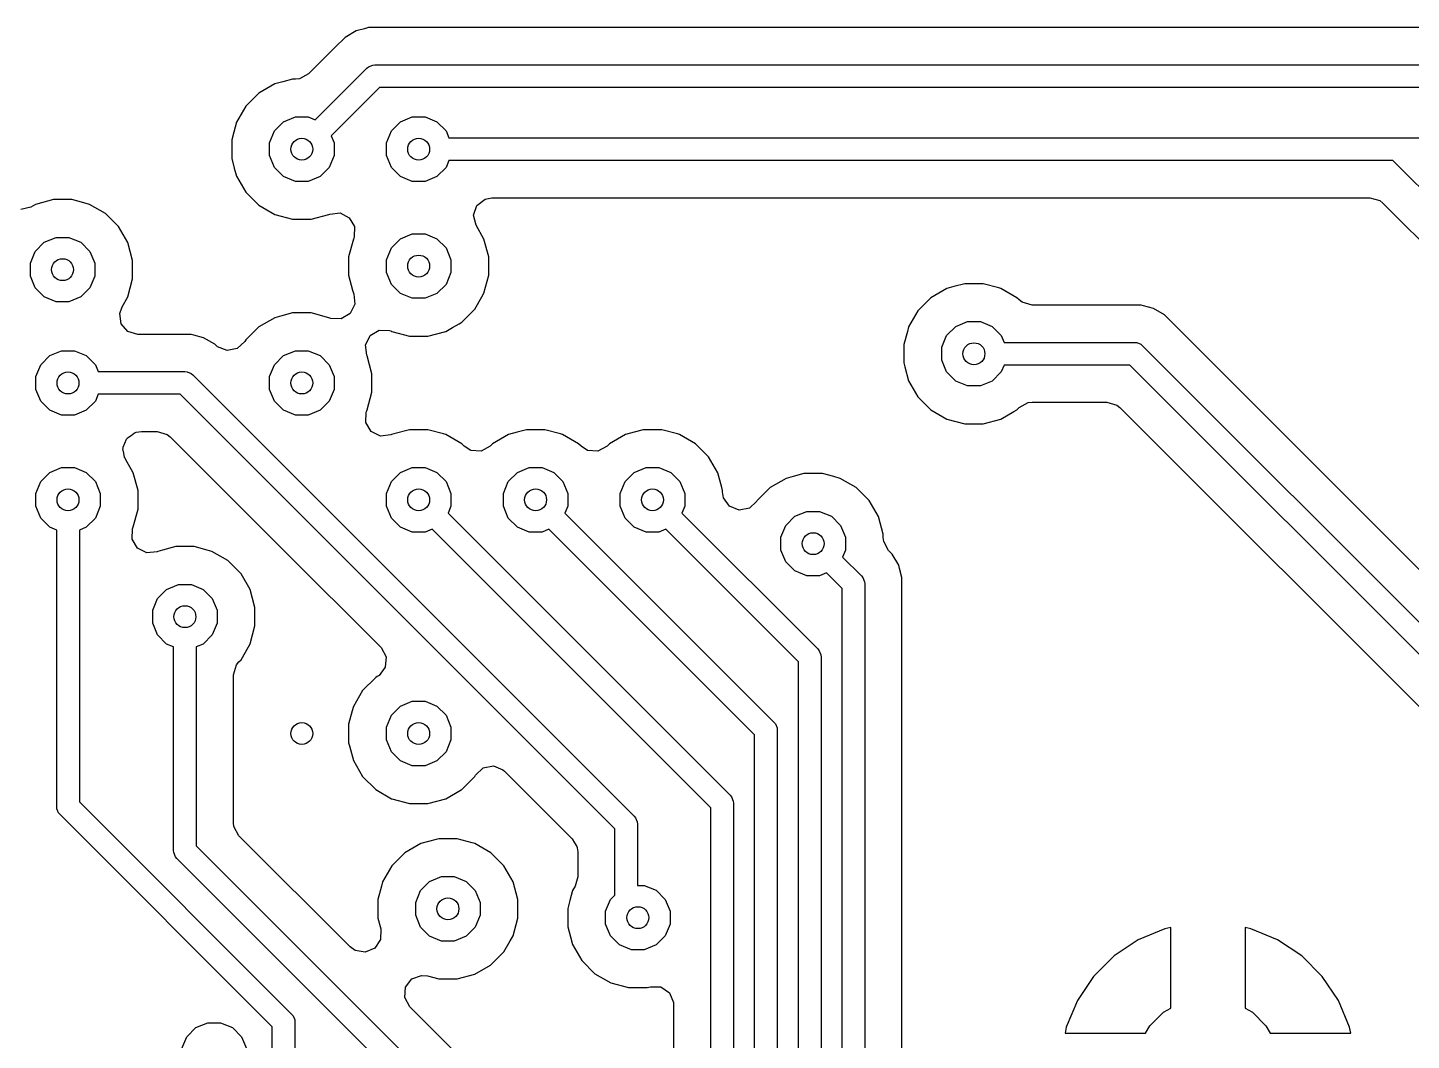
# Model space of a CAD drawing. Extents: x 2.09 to 4.51, y -4.8 to -2.93.
# Drawn here: x 3.7214 to 4.0942, y -4.189 to -3.9161 of the extents above; entities that cross this region are included whole.
import ezdxf

# ---------------------------------------------------------------- set-up
doc = ezdxf.new("R2010")
doc.units = 0
doc.header["$MEASUREMENT"] = 0
doc.layers.add('BLACK', color=7, linetype='CONTINUOUS')

msp = doc.modelspace()

# ---------------------------------------------------------------- linework, layer by layer
at = {"layer": 'BLACK', "linetype": 'CONTINUOUS'}
for p, q in [((3.80992, -3.91695), (3.80694, -3.91867)), ((3.81214, -3.91636), (3.80992, -3.91695)), ((3.81324, -3.91606), (3.81214, -3.91636)), ((3.81214, -3.91636), (3.81214, -3.91636)), ((4.19332, -3.91606), (3.81324, -3.91606)), ((3.80417, -3.92144), (3.79712, -3.92849)), ((3.80693, -3.91867), (3.80417, -3.92144)), ((3.80694, -3.91867), (3.80693, -3.91867)), ((3.79712, -3.92849), (3.79467, -3.92983)), ((3.79887, -3.94091), (3.8128, -3.92698)), ((3.8128, -3.92698), (3.81327, -3.9266)), ((3.81327, -3.9266), (3.81437, -3.92614)), ((3.81437, -3.92614), (3.81496, -3.92608)), ((3.81496, -3.92608), (4.19952, -3.92608)), ((3.78799, -3.93123), (3.78368, -3.93371)), ((3.79018, -3.93064), (3.78799, -3.93123)), ((3.79279, -3.92994), (3.79018, -3.93064)), ((3.79361, -3.92994), (3.79279, -3.92994)), ((3.79467, -3.92983), (3.79361, -3.92994)), ((3.81622, -3.93219), (3.80319, -3.94522)), ((4.20079, -3.93219), (3.81622, -3.93219)), ((3.78368, -3.93371), (3.78017, -3.93723)), ((3.78368, -3.93371), (3.78368, -3.93371)), ((3.78017, -3.93723), (3.77768, -3.94153)), ((3.78017, -3.93723), (3.78017, -3.93723)), ((3.79035, -3.94145), (3.79355, -3.94013)), ((3.79355, -3.94013), (3.797, -3.94013)), ((3.797, -3.94013), (3.79887, -3.94091)), ((3.82185, -3.94145), (3.82504, -3.94013)), ((3.82504, -3.94013), (3.8285, -3.94013)), ((3.8285, -3.94013), (3.83169, -3.94145)), ((3.77696, -3.94422), (3.7764, -3.94633)), ((3.77768, -3.94153), (3.77696, -3.94422)), ((3.78659, -3.94709), (3.78791, -3.9439)), ((3.78791, -3.9439), (3.79035, -3.94145)), ((3.81808, -3.94709), (3.81941, -3.9439)), ((3.81941, -3.9439), (3.82185, -3.94145)), ((3.83169, -3.94145), (3.83414, -3.9439)), ((3.83414, -3.9439), (3.83491, -3.94577)), ((3.7764, -3.94633), (3.7764, -3.9513)), ((3.78659, -3.95055), (3.78659, -3.94709)), ((3.80319, -3.94522), (3.80396, -3.94709)), ((3.80396, -3.94709), (3.80396, -3.95055)), ((3.81808, -3.95055), (3.81808, -3.94709)), ((3.83491, -3.94577), (4.09055, -3.94577)), ((4.09055, -3.94577), (4.2822, -3.94577)), ((3.7764, -3.9513), (3.77709, -3.9539)), ((3.78791, -3.95374), (3.78659, -3.95055)), ((3.80396, -3.95055), (3.80264, -3.95374)), ((3.81941, -3.95374), (3.81808, -3.95055)), ((3.83491, -3.95187), (3.83414, -3.95374)), ((4.08929, -3.95187), (3.83491, -3.95187)), ((4.22831, -4.09089), (4.08929, -3.95187)), ((3.77709, -3.9539), (3.77768, -3.95611)), ((3.79035, -3.95618), (3.78791, -3.95374)), ((3.80264, -3.95374), (3.8002, -3.95618)), ((3.82185, -3.95618), (3.81941, -3.95374)), ((3.83414, -3.95374), (3.83169, -3.95618)), ((3.77768, -3.95611), (3.78017, -3.96041)), ((3.79355, -3.95751), (3.79035, -3.95618)), ((3.797, -3.95751), (3.79355, -3.95751)), ((3.8002, -3.95618), (3.797, -3.95751)), ((3.82504, -3.95751), (3.82185, -3.95618)), ((3.8285, -3.95751), (3.82504, -3.95751)), ((3.83169, -3.95618), (3.8285, -3.95751)), ((3.72833, -3.9624), (3.72353, -3.96369)), ((3.7333, -3.9624), (3.72833, -3.9624)), ((3.73652, -3.96326), (3.7333, -3.9624)), ((3.78017, -3.96041), (3.78017, -3.96041)), ((3.78017, -3.96041), (3.78368, -3.96392)), ((3.84248, -3.96397), (3.84468, -3.96225)), ((3.84468, -3.96225), (3.84652, -3.96189)), ((3.84652, -3.96189), (4.08308, -3.96189)), ((4.08308, -3.96189), (4.08576, -3.96268)), ((4.08576, -3.96268), (4.08659, -3.96334)), ((3.72226, -3.96442), (3.71955, -3.96508)), ((3.72353, -3.96369), (3.72226, -3.96442)), ((3.72353, -3.96369), (3.72353, -3.96369)), ((3.72353, -3.96369), (3.72353, -3.96369)), ((3.7381, -3.96369), (3.73652, -3.96326)), ((3.7424, -3.96617), (3.7381, -3.96369)), ((3.74241, -3.96617), (3.7424, -3.96617)), ((3.74592, -3.96969), (3.74241, -3.96617)), ((3.78368, -3.96392), (3.78368, -3.96393)), ((3.78368, -3.96393), (3.78368, -3.96393)), ((3.78368, -3.96393), (3.78368, -3.96393)), ((3.78368, -3.96393), (3.78368, -3.96393)), ((3.78368, -3.96393), (3.78799, -3.96641)), ((3.78799, -3.96641), (3.78799, -3.96641)), ((3.78799, -3.96641), (3.78799, -3.96641)), ((3.78799, -3.96641), (3.79279, -3.9677)), ((3.79776, -3.9677), (3.80256, -3.96641)), ((3.80256, -3.96641), (3.8028, -3.96631)), ((3.80256, -3.96641), (3.80256, -3.96641)), ((3.80256, -3.96641), (3.80256, -3.96641)), ((3.8028, -3.96631), (3.80557, -3.96601)), ((3.80557, -3.96601), (3.80807, -3.96727)), ((3.84157, -3.96661), (3.84248, -3.96397)), ((3.84223, -3.96933), (3.84157, -3.96661)), ((4.08659, -3.96334), (4.21589, -4.09264)), ((3.74841, -3.97399), (3.74592, -3.96969)), ((3.74592, -3.96969), (3.74592, -3.96969)), ((3.79279, -3.9677), (3.79279, -3.9677)), ((3.79279, -3.9677), (3.79776, -3.9677)), ((3.79776, -3.9677), (3.79776, -3.9677)), ((3.80807, -3.96727), (3.8095, -3.96967)), ((3.8095, -3.96967), (3.8094, -3.97246)), ((3.84436, -3.97303), (3.84223, -3.96933)), ((3.72345, -3.97636), (3.72589, -3.97391)), ((3.72589, -3.97391), (3.72909, -3.97259)), ((3.72909, -3.97259), (3.73254, -3.97259)), ((3.73254, -3.97259), (3.73574, -3.97391)), ((3.73574, -3.97391), (3.73818, -3.97636)), ((3.74969, -3.97879), (3.74841, -3.97399)), ((3.74841, -3.97399), (3.74841, -3.97399)), ((3.74841, -3.97399), (3.74841, -3.97399)), ((3.80918, -3.97303), (3.80789, -3.97783)), ((3.80928, -3.97279), (3.80918, -3.97303)), ((3.80918, -3.97303), (3.80918, -3.97303)), ((3.8094, -3.97246), (3.80928, -3.97279)), ((3.81941, -3.97539), (3.82185, -3.97295)), ((3.82185, -3.97295), (3.82504, -3.97163)), ((3.82504, -3.97163), (3.8285, -3.97163)), ((3.8285, -3.97163), (3.83169, -3.97295)), ((3.83169, -3.97295), (3.83414, -3.97539)), ((3.84565, -3.97783), (3.84436, -3.97303)), ((3.84436, -3.97303), (3.84436, -3.97303)), ((3.84436, -3.97303), (3.84436, -3.97303)), ((3.72213, -3.97955), (3.72345, -3.97636)), ((3.73818, -3.97636), (3.7395, -3.97955)), ((3.80789, -3.97783), (3.80789, -3.9828)), ((3.81808, -3.97859), (3.81941, -3.97539)), ((3.83414, -3.97539), (3.83546, -3.97859)), ((3.84565, -3.9828), (3.84565, -3.97783)), ((3.72213, -3.98301), (3.72213, -3.97955)), ((3.7395, -3.97955), (3.7395, -3.98301)), ((3.74969, -3.98376), (3.74969, -3.97879)), ((3.81808, -3.98204), (3.81808, -3.97859)), ((3.83546, -3.97859), (3.83546, -3.98204)), ((3.72345, -3.9862), (3.72213, -3.98301)), ((3.7395, -3.98301), (3.73818, -3.9862)), ((3.74841, -3.98857), (3.74969, -3.98376)), ((3.80789, -3.9828), (3.80896, -3.98679)), ((3.81941, -3.98524), (3.81808, -3.98204)), ((3.82185, -3.98768), (3.81941, -3.98524)), ((3.83414, -3.98524), (3.83169, -3.98768)), ((3.83546, -3.98204), (3.83414, -3.98524)), ((3.84436, -3.9876), (3.84565, -3.9828)), ((3.97389, -3.98506), (3.97095, -3.98585)), ((3.97886, -3.98506), (3.97389, -3.98506)), ((3.9831, -3.98619), (3.97886, -3.98506)), ((3.72589, -3.98864), (3.72345, -3.9862)), ((3.72909, -3.98997), (3.72589, -3.98864)), ((3.73574, -3.98864), (3.73254, -3.98997)), ((3.73818, -3.9862), (3.73574, -3.98864)), ((3.74683, -3.9913), (3.74841, -3.98857)), ((3.74841, -3.98857), (3.74841, -3.98857)), ((3.74841, -3.98857), (3.74841, -3.98857)), ((3.80896, -3.98679), (3.80918, -3.9876)), ((3.80918, -3.9876), (3.80928, -3.98784)), ((3.80928, -3.98784), (3.80958, -3.99061)), ((3.82504, -3.989), (3.82185, -3.98768)), ((3.8285, -3.989), (3.82504, -3.989)), ((3.83169, -3.98768), (3.8285, -3.989)), ((3.84188, -3.99191), (3.84381, -3.98857)), ((3.84381, -3.98857), (3.84436, -3.9876)), ((3.84436, -3.9876), (3.84436, -3.9876)), ((3.84436, -3.9876), (3.84436, -3.9876)), ((3.96479, -3.98883), (3.96127, -3.99235)), ((3.96909, -3.98635), (3.96479, -3.98883)), ((3.96479, -3.98883), (3.96479, -3.98883)), ((3.97095, -3.98585), (3.96909, -3.98635)), ((3.98366, -3.98635), (3.9831, -3.98619)), ((3.98797, -3.98883), (3.98366, -3.98635)), ((3.98855, -3.98941), (3.98797, -3.98883)), ((3.98797, -3.98883), (3.98797, -3.98883)), ((3.73254, -3.98997), (3.72909, -3.98997)), ((3.74621, -3.99307), (3.74683, -3.9913)), ((3.79279, -3.99293), (3.78985, -3.99372)), ((3.79776, -3.99293), (3.79279, -3.99293)), ((3.80256, -3.99422), (3.79776, -3.99293)), ((3.80958, -3.99061), (3.80832, -3.99311)), ((3.83836, -3.99542), (3.84188, -3.99191)), ((3.96127, -3.99235), (3.95879, -3.99665)), ((3.96127, -3.99235), (3.96127, -3.99235)), ((3.98938, -3.99008), (3.98855, -3.98941)), ((3.99206, -3.99087), (3.98938, -3.99008)), ((4.02141, -3.99087), (3.99206, -3.99087)), ((4.02211, -3.99106), (4.02141, -3.99087)), ((4.02141, -3.99087), (4.02141, -3.99087)), ((4.02473, -3.99176), (4.02211, -3.99106)), ((4.02211, -3.99106), (4.02211, -3.99106)), ((4.02771, -3.99348), (4.02473, -3.99176)), ((4.02473, -3.99176), (4.02473, -3.99176)), ((4.02473, -3.99176), (4.02473, -3.99176)), ((3.74661, -3.99584), (3.74621, -3.99307)), ((3.74844, -3.99795), (3.74661, -3.99584)), ((3.78799, -3.99422), (3.78368, -3.9967)), ((3.78985, -3.99372), (3.78799, -3.99422)), ((3.8028, -3.99432), (3.80256, -3.99422)), ((3.80256, -3.99422), (3.80256, -3.99422)), ((3.80313, -3.99444), (3.8028, -3.99432)), ((3.80592, -3.99454), (3.80313, -3.99444)), ((3.80832, -3.99311), (3.80592, -3.99454)), ((3.83592, -3.99683), (3.83764, -3.99584)), ((3.83764, -3.99584), (3.83836, -3.99542)), ((3.95879, -3.99665), (3.95844, -3.99795)), ((3.96901, -3.99902), (3.97146, -3.99657)), ((3.97146, -3.99657), (3.97465, -3.99525)), ((3.97465, -3.99525), (3.97811, -3.99525)), ((3.97811, -3.99525), (3.9813, -3.99657)), ((3.9813, -3.99657), (3.98374, -3.99902)), ((4.17955, -4.14532), (4.02771, -3.99348)), ((4.02771, -3.99348), (4.02771, -3.99348)), ((3.75112, -3.99874), (3.74844, -3.99795)), ((3.7655, -3.99874), (3.75112, -3.99874)), ((3.76621, -3.99893), (3.7655, -3.99874)), ((3.7655, -3.99874), (3.7655, -3.99874)), ((3.76882, -3.99963), (3.76621, -3.99893)), ((3.76621, -3.99893), (3.76621, -3.99893)), ((3.77181, -4.00135), (3.76882, -3.99963)), ((3.76882, -3.99963), (3.76882, -3.99963)), ((3.76882, -3.99963), (3.76882, -3.99963)), ((3.78017, -4.00022), (3.77993, -4.00064)), ((3.78368, -3.99671), (3.78017, -4.00022)), ((3.78017, -4.00022), (3.78017, -4.00022)), ((3.78368, -3.9967), (3.78368, -3.99671)), ((3.8125, -4.00145), (3.81372, -3.99901)), ((3.81372, -3.99901), (3.81613, -3.99759)), ((3.81613, -3.99759), (3.81892, -3.99769)), ((3.81892, -3.99769), (3.81925, -3.99781)), ((3.81925, -3.99781), (3.81948, -3.99791)), ((3.81948, -3.99791), (3.81949, -3.99791)), ((3.81949, -3.99791), (3.82429, -3.99919)), ((3.82429, -3.99919), (3.82429, -3.99919)), ((3.82429, -3.99919), (3.82926, -3.99919)), ((3.82926, -3.99919), (3.83406, -3.99791)), ((3.82926, -3.99919), (3.82926, -3.99919)), ((3.83406, -3.99791), (3.83592, -3.99683)), ((3.83406, -3.99791), (3.83406, -3.99791)), ((3.83406, -3.99791), (3.83406, -3.99791)), ((3.95844, -3.99795), (3.9575, -4.00145)), ((3.96769, -4.00221), (3.96901, -3.99902)), ((3.98374, -3.99902), (3.98452, -4.00089)), ((3.72736, -4.00445), (3.73056, -4.00312)), ((3.73056, -4.00312), (3.73401, -4.00312)), ((3.73401, -4.00312), (3.7372, -4.00445)), ((3.77212, -4.00167), (3.77181, -4.00135)), ((3.77256, -4.00206), (3.77212, -4.00167)), ((3.77516, -4.0031), (3.77256, -4.00206)), ((3.7779, -4.00257), (3.77516, -4.0031)), ((3.77993, -4.00064), (3.7779, -4.00257)), ((3.79035, -4.00445), (3.79355, -4.00312)), ((3.79355, -4.00312), (3.797, -4.00312)), ((3.797, -4.00312), (3.8002, -4.00445)), ((3.81247, -4.00151), (3.8125, -4.00145)), ((3.81277, -4.00429), (3.81247, -4.00151)), ((3.9575, -4.00145), (3.9575, -4.00642)), ((3.96769, -4.00567), (3.96769, -4.00221)), ((3.98452, -4.00089), (4.01969, -4.00089)), ((4.01969, -4.00089), (4.02028, -4.00094)), ((4.02028, -4.00094), (4.02138, -4.0014)), ((4.02138, -4.0014), (4.02184, -4.00178)), ((4.02184, -4.00178), (4.17685, -4.15679)), ((3.7236, -4.01008), (3.72492, -4.00689)), ((3.72492, -4.00689), (3.72736, -4.00445)), ((3.7372, -4.00445), (3.73965, -4.00689)), ((3.73965, -4.00689), (3.74042, -4.00876)), ((3.78659, -4.01008), (3.78791, -4.00689)), ((3.78791, -4.00689), (3.79035, -4.00445)), ((3.8002, -4.00445), (3.80264, -4.00689)), ((3.80264, -4.00689), (3.80396, -4.01008)), ((3.81287, -4.00452), (3.81277, -4.00429)), ((3.81415, -4.00933), (3.81287, -4.00452)), ((3.81287, -4.00452), (3.81287, -4.00452)), ((3.9575, -4.00642), (3.95778, -4.00746)), ((3.95778, -4.00746), (3.95879, -4.01122)), ((3.96901, -4.00886), (3.96769, -4.00567)), ((3.98452, -4.00699), (3.98374, -4.00886)), ((4.01842, -4.00699), (3.98452, -4.00699)), ((4.17343, -4.162), (4.01842, -4.00699)), ((3.7236, -4.01354), (3.7236, -4.01008)), ((3.74042, -4.00876), (3.76378, -4.00876)), ((3.76378, -4.00876), (3.76437, -4.00882)), ((3.76437, -4.00882), (3.76547, -4.00927)), ((3.76547, -4.00927), (3.76594, -4.00965)), ((3.76594, -4.00965), (3.88483, -4.12855)), ((3.78659, -4.01354), (3.78659, -4.01008)), ((3.80396, -4.01008), (3.80396, -4.01354)), ((3.81415, -4.0143), (3.81415, -4.00933)), ((3.95879, -4.01122), (3.96127, -4.01553)), ((3.97146, -4.0113), (3.96901, -4.00886)), ((3.97465, -4.01263), (3.97146, -4.0113)), ((3.9813, -4.0113), (3.97811, -4.01263)), ((3.98374, -4.00886), (3.9813, -4.0113)), ((3.72492, -4.01673), (3.7236, -4.01354)), ((3.74042, -4.01486), (3.73965, -4.01673)), ((3.76252, -4.01486), (3.74042, -4.01486)), ((3.87963, -4.13197), (3.76252, -4.01486)), ((3.78791, -4.01673), (3.78659, -4.01354)), ((3.80396, -4.01354), (3.80264, -4.01673)), ((3.81287, -4.0191), (3.81415, -4.0143)), ((3.97811, -4.01263), (3.97465, -4.01263)), ((3.72736, -4.01918), (3.72492, -4.01673)), ((3.73965, -4.01673), (3.7372, -4.01918)), ((3.79035, -4.01918), (3.78791, -4.01673)), ((3.80264, -4.01673), (3.8002, -4.01918)), ((3.96127, -4.01553), (3.96127, -4.01553)), ((3.96127, -4.01553), (3.96479, -4.01904)), ((3.96479, -4.01904), (3.96479, -4.01904)), ((3.96479, -4.01904), (3.96479, -4.01904)), ((3.96479, -4.01904), (3.96479, -4.01904)), ((3.96479, -4.01904), (3.96479, -4.01904)), ((3.96479, -4.01904), (3.96909, -4.02153)), ((3.9871, -4.01954), (3.98797, -4.01904)), ((3.98797, -4.01904), (3.98855, -4.01846)), ((3.98797, -4.01904), (3.98797, -4.01904)), ((3.98855, -4.01846), (3.991, -4.01712)), ((3.991, -4.01712), (3.99206, -4.01701)), ((3.99206, -4.01701), (4.01222, -4.01701)), ((4.01222, -4.01701), (4.0149, -4.0178)), ((4.0149, -4.0178), (4.01572, -4.01846)), ((4.01572, -4.01846), (4.16756, -4.1703)), ((3.73056, -4.0205), (3.72736, -4.01918)), ((3.73401, -4.0205), (3.73056, -4.0205)), ((3.7372, -4.01918), (3.73401, -4.0205)), ((3.79355, -4.0205), (3.79035, -4.01918)), ((3.797, -4.0205), (3.79355, -4.0205)), ((3.8002, -4.01918), (3.797, -4.0205)), ((3.81255, -4.02246), (3.81265, -4.01966)), ((3.81397, -4.02486), (3.81255, -4.02246)), ((3.81265, -4.01966), (3.81277, -4.01933)), ((3.81277, -4.01933), (3.81287, -4.0191)), ((3.81287, -4.0191), (3.81287, -4.0191)), ((3.81287, -4.0191), (3.81287, -4.0191)), ((3.96909, -4.02153), (3.96909, -4.02153)), ((3.96909, -4.02153), (3.96909, -4.02153)), ((3.96909, -4.02153), (3.97389, -4.02281)), ((3.97886, -4.02281), (3.98366, -4.02153)), ((3.98366, -4.02153), (3.9871, -4.01954)), ((3.98366, -4.02153), (3.98366, -4.02153)), ((3.98366, -4.02153), (3.98366, -4.02153)), ((3.74829, -4.02659), (3.74927, -4.02596)), ((3.74927, -4.02596), (3.75019, -4.02524)), ((3.75019, -4.02524), (3.75049, -4.02518)), ((3.75049, -4.02518), (3.75064, -4.02508)), ((3.75064, -4.02508), (3.75204, -4.02488)), ((3.75204, -4.02488), (3.75631, -4.02488)), ((3.75631, -4.02488), (3.75899, -4.02567)), ((3.75899, -4.02567), (3.75982, -4.02633)), ((3.75982, -4.02633), (3.7899, -4.05642)), ((3.81647, -4.02611), (3.81397, -4.02486)), ((3.81925, -4.02581), (3.81647, -4.02611)), ((3.81948, -4.02572), (3.81925, -4.02581)), ((3.82008, -4.02556), (3.81948, -4.02572)), ((3.82429, -4.02443), (3.82008, -4.02556)), ((3.82926, -4.02443), (3.82429, -4.02443)), ((3.83346, -4.02556), (3.82926, -4.02443)), ((3.83406, -4.02572), (3.83346, -4.02556)), ((3.83836, -4.0282), (3.83406, -4.02572)), ((3.85098, -4.02572), (3.84668, -4.0282)), ((3.85334, -4.02508), (3.85098, -4.02572)), ((3.85578, -4.02443), (3.85334, -4.02508)), ((3.86075, -4.02443), (3.85578, -4.02443)), ((3.86496, -4.02556), (3.86075, -4.02443)), ((3.86555, -4.02572), (3.86496, -4.02556)), ((3.86986, -4.0282), (3.86555, -4.02572)), ((3.88248, -4.02572), (3.87817, -4.0282)), ((3.88484, -4.02508), (3.88248, -4.02572)), ((3.88728, -4.02443), (3.88484, -4.02508)), ((3.89225, -4.02443), (3.88728, -4.02443)), ((3.89646, -4.02556), (3.89225, -4.02443)), ((3.89705, -4.02572), (3.89646, -4.02556)), ((3.90135, -4.0282), (3.89705, -4.02572)), ((3.97389, -4.02281), (3.97389, -4.02281)), ((3.97389, -4.02281), (3.97886, -4.02281)), ((3.97886, -4.02281), (3.97886, -4.02281)), ((3.74708, -4.02961), (3.74716, -4.02938)), ((3.74736, -4.03074), (3.74708, -4.02961)), ((3.74713, -4.02914), (3.74761, -4.02807)), ((3.74716, -4.02938), (3.74713, -4.02914)), ((3.74761, -4.02807), (3.748, -4.02697)), ((3.748, -4.02697), (3.74819, -4.02681)), ((3.74819, -4.02681), (3.74829, -4.02659)), ((3.83901, -4.02885), (3.83836, -4.0282)), ((3.83836, -4.0282), (3.83836, -4.0282)), ((3.84079, -4.02999), (3.83901, -4.02885)), ((3.84357, -4.03019), (3.84079, -4.02999)), ((3.84603, -4.02885), (3.84357, -4.03019)), ((3.84668, -4.0282), (3.84603, -4.02885)), ((3.84668, -4.0282), (3.84668, -4.0282)), ((3.87051, -4.02885), (3.86986, -4.0282)), ((3.86986, -4.0282), (3.86986, -4.0282)), ((3.87228, -4.02999), (3.87051, -4.02885)), ((3.87507, -4.03019), (3.87228, -4.02999)), ((3.87752, -4.02885), (3.87507, -4.03019)), ((3.87817, -4.0282), (3.87752, -4.02885)), ((3.87817, -4.0282), (3.87817, -4.0282)), ((3.90136, -4.0282), (3.90135, -4.0282)), ((3.90487, -4.03172), (3.90136, -4.0282)), ((3.74752, -4.0319), (3.74736, -4.03074)), ((3.74768, -4.03209), (3.74752, -4.0319)), ((3.74774, -4.03232), (3.74768, -4.03209)), ((3.74987, -4.03602), (3.74774, -4.03232)), ((3.90736, -4.03602), (3.90487, -4.03172)), ((3.90487, -4.03172), (3.90487, -4.03172)), ((3.72492, -4.03839), (3.72736, -4.03594)), ((3.72736, -4.03594), (3.73056, -4.03462)), ((3.73056, -4.03462), (3.73401, -4.03462)), ((3.73401, -4.03462), (3.7372, -4.03594)), ((3.7372, -4.03594), (3.73965, -4.03839)), ((3.75116, -4.04082), (3.74987, -4.03602)), ((3.74987, -4.03602), (3.74987, -4.03602)), ((3.74987, -4.03602), (3.74987, -4.03602)), ((3.81941, -4.03839), (3.82185, -4.03594)), ((3.82185, -4.03594), (3.82504, -4.03462)), ((3.82504, -4.03462), (3.8285, -4.03462)), ((3.8285, -4.03462), (3.83169, -4.03594)), ((3.83169, -4.03594), (3.83414, -4.03839)), ((3.8509, -4.03839), (3.85335, -4.03594)), ((3.85335, -4.03594), (3.85654, -4.03462)), ((3.85654, -4.03462), (3.86, -4.03462)), ((3.86, -4.03462), (3.86319, -4.03594)), ((3.86319, -4.03594), (3.86563, -4.03839)), ((3.8824, -4.03839), (3.88484, -4.03594)), ((3.88484, -4.03594), (3.88804, -4.03462)), ((3.88804, -4.03462), (3.89149, -4.03462)), ((3.89149, -4.03462), (3.89469, -4.03594)), ((3.89469, -4.03594), (3.89713, -4.03839)), ((3.90842, -4.04001), (3.90736, -4.03602)), ((3.90736, -4.03602), (3.90736, -4.03602)), ((3.90736, -4.03602), (3.90736, -4.03602)), ((3.92578, -4.03753), (3.92148, -4.04001)), ((3.92765, -4.03703), (3.92578, -4.03753)), ((3.93059, -4.03624), (3.92765, -4.03703)), ((3.93556, -4.03624), (3.93059, -4.03624)), ((3.93859, -4.03705), (3.93556, -4.03624)), ((3.94036, -4.03753), (3.93859, -4.03705)), ((3.94466, -4.04001), (3.94036, -4.03753)), ((3.7236, -4.04158), (3.72492, -4.03839)), ((3.73965, -4.03839), (3.74097, -4.04158)), ((3.75116, -4.04579), (3.75116, -4.04082)), ((3.81808, -4.04158), (3.81941, -4.03839)), ((3.83414, -4.03839), (3.83546, -4.04158)), ((3.84958, -4.04158), (3.8509, -4.03839)), ((3.86563, -4.03839), (3.86696, -4.04158)), ((3.88108, -4.04158), (3.8824, -4.03839)), ((3.89713, -4.03839), (3.89845, -4.04158)), ((3.90864, -4.04082), (3.90842, -4.04001)), ((3.90864, -4.04116), (3.90864, -4.04082)), ((3.90891, -4.04278), (3.90864, -4.04116)), ((3.92148, -4.04001), (3.91796, -4.04353)), ((3.92148, -4.04001), (3.92148, -4.04001)), ((3.94818, -4.04353), (3.94466, -4.04001)), ((3.94466, -4.04001), (3.94466, -4.04001)), ((3.7236, -4.04504), (3.7236, -4.04158)), ((3.72492, -4.04823), (3.7236, -4.04504)), ((3.74097, -4.04504), (3.73965, -4.04823)), ((3.74097, -4.04158), (3.74097, -4.04504)), ((3.81808, -4.04504), (3.81808, -4.04158)), ((3.81941, -4.04823), (3.81808, -4.04504)), ((3.83546, -4.04504), (3.83469, -4.04691)), ((3.83546, -4.04158), (3.83546, -4.04504)), ((3.84958, -4.04504), (3.84958, -4.04158)), ((3.8509, -4.04823), (3.84958, -4.04504)), ((3.86696, -4.04504), (3.86618, -4.04691)), ((3.86696, -4.04158), (3.86696, -4.04504)), ((3.88108, -4.04504), (3.88108, -4.04158)), ((3.8824, -4.04823), (3.88108, -4.04504)), ((3.89845, -4.04504), (3.89768, -4.04691)), ((3.89845, -4.04158), (3.89845, -4.04504)), ((3.91054, -4.04506), (3.90891, -4.04278)), ((3.91313, -4.0461), (3.91054, -4.04506)), ((3.91776, -4.04378), (3.91588, -4.04557)), ((3.91777, -4.04378), (3.91776, -4.04378)), ((3.91782, -4.04372), (3.91777, -4.04378)), ((3.9179, -4.04364), (3.91782, -4.04372)), ((3.91796, -4.04353), (3.9179, -4.04364)), ((3.91796, -4.04353), (3.91796, -4.04353)), ((3.95066, -4.04783), (3.94818, -4.04353)), ((3.94818, -4.04353), (3.94818, -4.04353)), ((3.94818, -4.04353), (3.94818, -4.04353)), ((3.94818, -4.04353), (3.94818, -4.04353)), ((3.94818, -4.04353), (3.94818, -4.04353)), ((3.72736, -4.05067), (3.72492, -4.04823)), ((3.73965, -4.04823), (3.7372, -4.05067)), ((3.74987, -4.05059), (3.75116, -4.04579)), ((3.82185, -4.05067), (3.81941, -4.04823)), ((3.83469, -4.04691), (3.9107, -4.12292)), ((3.85335, -4.05067), (3.8509, -4.04823)), ((3.86618, -4.04691), (3.92249, -4.10322)), ((3.88484, -4.05067), (3.8824, -4.04823)), ((3.89768, -4.04691), (3.93428, -4.08351)), ((3.91588, -4.04557), (3.91313, -4.0461)), ((3.92571, -4.0502), (3.92815, -4.04775)), ((3.92815, -4.04775), (3.93134, -4.04643)), ((3.93134, -4.04643), (3.9348, -4.04643)), ((3.9348, -4.04643), (3.93799, -4.04775)), ((3.93799, -4.04775), (3.94044, -4.0502)), ((3.95193, -4.05257), (3.95066, -4.04783)), ((3.95066, -4.04783), (3.95066, -4.04783)), ((3.95066, -4.04783), (3.95066, -4.04783)), ((3.72923, -4.05145), (3.72736, -4.05067)), ((3.72923, -4.12598), (3.72923, -4.05145)), ((3.7372, -4.05067), (3.73533, -4.05145)), ((3.73533, -4.05145), (3.73533, -4.12472)), ((3.74955, -4.05395), (3.74965, -4.05116)), ((3.74965, -4.05116), (3.74978, -4.05083)), ((3.74978, -4.05083), (3.74987, -4.05059)), ((3.74987, -4.05059), (3.74987, -4.05059)), ((3.74987, -4.05059), (3.74987, -4.05059)), ((3.82504, -4.052), (3.82185, -4.05067)), ((3.8285, -4.052), (3.82504, -4.052)), ((3.83037, -4.05122), (3.8285, -4.052)), ((3.90549, -4.12634), (3.83037, -4.05122)), ((3.85654, -4.052), (3.85335, -4.05067)), ((3.86, -4.052), (3.85654, -4.052)), ((3.86187, -4.05122), (3.86, -4.052)), ((3.91728, -4.10664), (3.86187, -4.05122)), ((3.88804, -4.052), (3.88484, -4.05067)), ((3.89149, -4.052), (3.88804, -4.052)), ((3.89336, -4.05122), (3.89149, -4.052)), ((3.92908, -4.08693), (3.89336, -4.05122)), ((3.92438, -4.05339), (3.92571, -4.0502)), ((3.94044, -4.0502), (3.94176, -4.05339)), ((3.95195, -4.05263), (3.95193, -4.05257)), ((3.75098, -4.05636), (3.74955, -4.05395)), ((3.76129, -4.05593), (3.75778, -4.05687)), ((3.76626, -4.05593), (3.76129, -4.05593)), ((3.76978, -4.05687), (3.76626, -4.05593)), ((3.92438, -4.05685), (3.92438, -4.05339)), ((3.94176, -4.05339), (3.94176, -4.05685)), ((3.95195, -4.05346), (3.95195, -4.05263)), ((3.95206, -4.05451), (3.95195, -4.05346)), ((3.9534, -4.05696), (3.95206, -4.05451)), ((3.75348, -4.05761), (3.75098, -4.05636)), ((3.75626, -4.05731), (3.75348, -4.05761)), ((3.75649, -4.05721), (3.75626, -4.05731)), ((3.75778, -4.05687), (3.75649, -4.05721)), ((3.77107, -4.05721), (3.76978, -4.05687)), ((3.77537, -4.0597), (3.77107, -4.05721)), ((3.77889, -4.06321), (3.77537, -4.0597)), ((3.77537, -4.0597), (3.77537, -4.0597)), ((3.7899, -4.05642), (3.81663, -4.08315)), ((3.92571, -4.06004), (3.92438, -4.05685)), ((3.92815, -4.06248), (3.92571, -4.06004)), ((3.94176, -4.05685), (3.94098, -4.05872)), ((3.94098, -4.05872), (3.94608, -4.06381)), ((3.95438, -4.05794), (3.9534, -4.05696)), ((3.9561, -4.06092), (3.95438, -4.05794)), ((3.95438, -4.05794), (3.95438, -4.05794)), ((3.78137, -4.06752), (3.77889, -4.06321)), ((3.77889, -4.06321), (3.77889, -4.06321)), ((3.93134, -4.06381), (3.92815, -4.06248)), ((3.93667, -4.06303), (3.9348, -4.06381)), ((3.94087, -4.06723), (3.93667, -4.06303)), ((3.95634, -4.06183), (3.9561, -4.06092)), ((3.9561, -4.06092), (3.9561, -4.06092)), ((3.95699, -4.06425), (3.95634, -4.06183)), ((3.95634, -4.06183), (3.95634, -4.06183)), ((3.95634, -4.06183), (3.95634, -4.06183)), ((3.75641, -4.06988), (3.75886, -4.06744)), ((3.75886, -4.06744), (3.76205, -4.06612)), ((3.76205, -4.06612), (3.76551, -4.06612)), ((3.76551, -4.06612), (3.7687, -4.06744)), ((3.7687, -4.06744), (3.77114, -4.06988)), ((3.78266, -4.07232), (3.78137, -4.06752)), ((3.78137, -4.06752), (3.78137, -4.06752)), ((3.78137, -4.06752), (3.78137, -4.06752)), ((3.9348, -4.06381), (3.93134, -4.06381)), ((3.94087, -4.56203), (3.94087, -4.06723)), ((3.94608, -4.06381), (3.94646, -4.06427)), ((3.94646, -4.06427), (3.94691, -4.06537)), ((3.94691, -4.06537), (3.94697, -4.06597)), ((3.94697, -4.06597), (3.94697, -4.56077)), ((3.95699, -4.18705), (3.95699, -4.06425)), ((3.95699, -4.06425), (3.95699, -4.06425)), ((3.75509, -4.07308), (3.75641, -4.06988)), ((3.77114, -4.06988), (3.77247, -4.07308)), ((3.75509, -4.07653), (3.75509, -4.07308)), ((3.77247, -4.07308), (3.77247, -4.07653)), ((3.78266, -4.07729), (3.78266, -4.07232)), ((3.75641, -4.07972), (3.75509, -4.07653)), ((3.77247, -4.07653), (3.77114, -4.07972)), ((3.78137, -4.08209), (3.78266, -4.07729)), ((3.75886, -4.08217), (3.75641, -4.07972)), ((3.76073, -4.08294), (3.75886, -4.08217)), ((3.7687, -4.08217), (3.76683, -4.08294)), ((3.77114, -4.07972), (3.7687, -4.08217)), ((3.7809, -4.0829), (3.78137, -4.08209)), ((3.78137, -4.08209), (3.78137, -4.08209)), ((3.78137, -4.08209), (3.78137, -4.08209)), ((3.76073, -4.1378), (3.76073, -4.08294)), ((3.76683, -4.08294), (3.76683, -4.13653)), ((3.77889, -4.08639), (3.7809, -4.0829)), ((3.81663, -4.08315), (3.81797, -4.0856)), ((3.81797, -4.0856), (3.81777, -4.08839)), ((3.93428, -4.08351), (3.93466, -4.08398)), ((3.93466, -4.08398), (3.93466, -4.08398)), ((3.93466, -4.08398), (3.93512, -4.08508)), ((3.93512, -4.08508), (3.93518, -4.08567)), ((3.93518, -4.08567), (3.93518, -4.56866)), ((3.77685, -4.09048), (3.77764, -4.0878)), ((3.77764, -4.0878), (3.7783, -4.08698)), ((3.7783, -4.08698), (3.77889, -4.08639)), ((3.81777, -4.08839), (3.81609, -4.09062)), ((3.92908, -4.56992), (3.92908, -4.08693)), ((3.77685, -4.13033), (3.77685, -4.09048)), ((3.81518, -4.09119), (3.81167, -4.09471)), ((3.8156, -4.09095), (3.81518, -4.09119)), ((3.81518, -4.09119), (3.81518, -4.09119)), ((3.81609, -4.09062), (3.8156, -4.09095)), ((3.81167, -4.09471), (3.80918, -4.09901)), ((3.81167, -4.09471), (3.81167, -4.09471)), ((3.80888, -4.10014), (3.80789, -4.10381)), ((3.80918, -4.09901), (3.80888, -4.10014)), ((3.81941, -4.10138), (3.82185, -4.09893)), ((3.82185, -4.09893), (3.82504, -4.09761)), ((3.82504, -4.09761), (3.8285, -4.09761)), ((3.8285, -4.09761), (3.83169, -4.09893)), ((3.83169, -4.09893), (3.83414, -4.10138)), ((3.80789, -4.10381), (3.80789, -4.10878)), ((3.81808, -4.10457), (3.81941, -4.10138)), ((3.81808, -4.10803), (3.81808, -4.10457)), ((3.83414, -4.10138), (3.83546, -4.10457)), ((3.83546, -4.10457), (3.83546, -4.10803)), ((3.92249, -4.10322), (3.92287, -4.10368)), ((3.92287, -4.10368), (3.92333, -4.10478)), ((3.92333, -4.10478), (3.92339, -4.10537)), ((3.81941, -4.11122), (3.81808, -4.10803)), ((3.83546, -4.10803), (3.83414, -4.11122)), ((3.91728, -4.57874), (3.91728, -4.10664)), ((3.92339, -4.10537), (3.92339, -4.57748)), ((3.80789, -4.10878), (3.80811, -4.10959)), ((3.80811, -4.10959), (3.80918, -4.11359)), ((3.82185, -4.11366), (3.81941, -4.11122)), ((3.83414, -4.11122), (3.83169, -4.11366)), ((3.80918, -4.11359), (3.81167, -4.11789)), ((3.82504, -4.11499), (3.82185, -4.11366)), ((3.8285, -4.11499), (3.82504, -4.11499)), ((3.83169, -4.11366), (3.8285, -4.11499)), ((3.84212, -4.11747), (3.84414, -4.11554)), ((3.84414, -4.11554), (3.84689, -4.11501)), ((3.84689, -4.11501), (3.84948, -4.11605)), ((3.81167, -4.11789), (3.81167, -4.11789)), ((3.81167, -4.11789), (3.81518, -4.12141)), ((3.83836, -4.12141), (3.84188, -4.11789)), ((3.84188, -4.11789), (3.84212, -4.11747)), ((3.84948, -4.11605), (3.84992, -4.11644)), ((3.84992, -4.11644), (3.86815, -4.13467)), ((3.81518, -4.12141), (3.81518, -4.12141)), ((3.81518, -4.12141), (3.81518, -4.12141)), ((3.81518, -4.12141), (3.81518, -4.12141)), ((3.81518, -4.12141), (3.81518, -4.12141)), ((3.81518, -4.12141), (3.81948, -4.12389)), ((3.83406, -4.12389), (3.83825, -4.12147)), ((3.83825, -4.12147), (3.83836, -4.12141)), ((3.9107, -4.12292), (3.91108, -4.12338)), ((3.91108, -4.12338), (3.91154, -4.12448)), ((3.72929, -4.12658), (3.72923, -4.12598)), ((3.72975, -4.12768), (3.72929, -4.12658)), ((3.73533, -4.12472), (3.79253, -4.18192)), ((3.81948, -4.12389), (3.81948, -4.12389)), ((3.81948, -4.12389), (3.81949, -4.12389)), ((3.81949, -4.12389), (3.82429, -4.12518)), ((3.82429, -4.12518), (3.82429, -4.12518)), ((3.82429, -4.12518), (3.82924, -4.12518)), ((3.82924, -4.12518), (3.82926, -4.12518)), ((3.82926, -4.12518), (3.83406, -4.12389)), ((3.83406, -4.12389), (3.83406, -4.12389)), ((3.83406, -4.12389), (3.83406, -4.12389)), ((3.90549, -4.60776), (3.90549, -4.12634)), ((3.91154, -4.12448), (3.91159, -4.12508)), ((3.91159, -4.12508), (3.91159, -4.60649)), ((3.73013, -4.12814), (3.72975, -4.12768)), ((3.78732, -4.18534), (3.73013, -4.12814)), ((3.77696, -4.13138), (3.77685, -4.13033)), ((3.88483, -4.12855), (3.88521, -4.12901)), ((3.88521, -4.12901), (3.88567, -4.13011)), ((3.88567, -4.13011), (3.88573, -4.13071)), ((3.88573, -4.13071), (3.88573, -4.14722)), ((3.7783, -4.13383), (3.77696, -4.13138)), ((3.80827, -4.1638), (3.7783, -4.13383)), ((3.87963, -4.14982), (3.87963, -4.13197)), ((3.76079, -4.13839), (3.76073, -4.1378)), ((3.76683, -4.13653), (3.76987, -4.13957)), ((3.82736, -4.13595), (3.82305, -4.13844)), ((3.83146, -4.13485), (3.82736, -4.13595)), ((3.83147, -4.13485), (3.83146, -4.13485)), ((3.83216, -4.13467), (3.83147, -4.13485)), ((3.83713, -4.13467), (3.83216, -4.13467)), ((3.84117, -4.13575), (3.83713, -4.13467)), ((3.84193, -4.13595), (3.84117, -4.13575)), ((3.84624, -4.13844), (3.84193, -4.13595)), ((3.86815, -4.13467), (3.86874, -4.13575)), ((3.86874, -4.13575), (3.86941, -4.13678)), ((3.86941, -4.13678), (3.86944, -4.13703)), ((3.86944, -4.13703), (3.86949, -4.13712)), ((3.86949, -4.13712), (3.86961, -4.13818)), ((3.86961, -4.13818), (3.86961, -4.14492)), ((3.76124, -4.13949), (3.76079, -4.13839)), ((3.76162, -4.13995), (3.76124, -4.13949)), ((3.76556, -4.14389), (3.76162, -4.13995)), ((3.76987, -4.13957), (3.84861, -4.21831)), ((3.81954, -4.14195), (3.81705, -4.14626)), ((3.82305, -4.13844), (3.81954, -4.14195)), ((3.81954, -4.14195), (3.81954, -4.14195)), ((3.82305, -4.13844), (3.82305, -4.13844)), ((3.84975, -4.14195), (3.84624, -4.13844)), ((3.84624, -4.13844), (3.84624, -4.13844)), ((3.85224, -4.14626), (3.84975, -4.14195)), ((3.84975, -4.14195), (3.84975, -4.14195)), ((3.84341, -4.22174), (3.76556, -4.14389)), ((3.82972, -4.14618), (3.83292, -4.14486)), ((3.83292, -4.14486), (3.83637, -4.14486)), ((3.83637, -4.14486), (3.83957, -4.14618)), ((3.86961, -4.14492), (3.86894, -4.1474)), ((3.81675, -4.1474), (3.81577, -4.15106)), ((3.81705, -4.14626), (3.81675, -4.1474)), ((3.82596, -4.15182), (3.82728, -4.14862)), ((3.82728, -4.14862), (3.82972, -4.14618)), ((3.83957, -4.14618), (3.84201, -4.14862)), ((3.84201, -4.14862), (3.84333, -4.15182)), ((3.85352, -4.15106), (3.85224, -4.14626)), ((3.85224, -4.14626), (3.85224, -4.14626)), ((3.85224, -4.14626), (3.85224, -4.14626)), ((3.86824, -4.14862), (3.86752, -4.15129)), ((3.86894, -4.1474), (3.86824, -4.14862)), ((3.88573, -4.14722), (3.88755, -4.14722)), ((3.88755, -4.14722), (3.89075, -4.14854)), ((3.89075, -4.14854), (3.89319, -4.15098)), ((3.81577, -4.15106), (3.81577, -4.15603)), ((3.82596, -4.15527), (3.82596, -4.15182)), ((3.84333, -4.15182), (3.84333, -4.15527)), ((3.85352, -4.15603), (3.85352, -4.15106)), ((3.86752, -4.15129), (3.86695, -4.15342)), ((3.87714, -4.15418), (3.87846, -4.15098)), ((3.87846, -4.15098), (3.87963, -4.14982)), ((3.89319, -4.15098), (3.89451, -4.15418)), ((3.81577, -4.15603), (3.81655, -4.15893)), ((3.82728, -4.15846), (3.82596, -4.15527)), ((3.84333, -4.15527), (3.84201, -4.15846)), ((3.85224, -4.16083), (3.85352, -4.15603)), ((3.86695, -4.15342), (3.86695, -4.15839)), ((3.87714, -4.15763), (3.87714, -4.15418)), ((3.89451, -4.15418), (3.89451, -4.15763)), ((3.81657, -4.15901), (3.8165, -4.1618)), ((3.81655, -4.15893), (3.81657, -4.15901)), ((3.82972, -4.16091), (3.82728, -4.15846)), ((3.84201, -4.15846), (3.83957, -4.16091)), ((3.86695, -4.15839), (3.86767, -4.16109)), ((3.87846, -4.16083), (3.87714, -4.15763)), ((3.89451, -4.15763), (3.89319, -4.16083)), ((4.02784, -4.15889), (4.02062, -4.16188)), ((4.02942, -4.15857), (4.02784, -4.15889)), ((4.02784, -4.15889), (4.02784, -4.15889)), ((4.02942, -4.18028), (4.02942, -4.15857)), ((4.02942, -4.15857), (4.02942, -4.15857)), ((4.05099, -4.15889), (4.04942, -4.15857)), ((4.04942, -4.15857), (4.04942, -4.18028)), ((4.05821, -4.16188), (4.05099, -4.15889)), ((4.05099, -4.15889), (4.05099, -4.15889)), ((3.80961, -4.16475), (3.80827, -4.1638)), ((3.81493, -4.16411), (3.81236, -4.16521)), ((3.8165, -4.1618), (3.81493, -4.16411)), ((3.83292, -4.16223), (3.82972, -4.16091)), ((3.83637, -4.16223), (3.83292, -4.16223)), ((3.83957, -4.16091), (3.83637, -4.16223)), ((3.84975, -4.16513), (3.85145, -4.1622)), ((3.85145, -4.1622), (3.85224, -4.16083)), ((3.85224, -4.16083), (3.85224, -4.16083)), ((3.85224, -4.16083), (3.85224, -4.16083)), ((3.86767, -4.16109), (3.86824, -4.16319)), ((3.86824, -4.16319), (3.87072, -4.1675)), ((3.88091, -4.16327), (3.87846, -4.16083)), ((3.8841, -4.16459), (3.88091, -4.16327)), ((3.89075, -4.16327), (3.88755, -4.16459)), ((3.89319, -4.16083), (3.89075, -4.16327)), ((4.02062, -4.16188), (4.01412, -4.16622)), ((4.06471, -4.16622), (4.05821, -4.16188)), ((3.81236, -4.16521), (3.80961, -4.16475)), ((3.84624, -4.16865), (3.84975, -4.16513)), ((3.87072, -4.1675), (3.87072, -4.1675)), ((3.87072, -4.1675), (3.87424, -4.17101)), ((3.88755, -4.16459), (3.8841, -4.16459)), ((4.01412, -4.16622), (4.00859, -4.17175)), ((4.01412, -4.16622), (4.01412, -4.16622)), ((4.07024, -4.17175), (4.06471, -4.16622)), ((4.06471, -4.16622), (4.06471, -4.16622)), ((3.82493, -4.17244), (3.82755, -4.17147)), ((3.82755, -4.17147), (3.82918, -4.17162)), ((3.82918, -4.17162), (3.83216, -4.17242)), ((3.83713, -4.17242), (3.84193, -4.17113)), ((3.84193, -4.17113), (3.84611, -4.16872)), ((3.84193, -4.17113), (3.84193, -4.17113)), ((3.84193, -4.17113), (3.84193, -4.17113)), ((3.84611, -4.16872), (3.84624, -4.16865)), ((3.87424, -4.17101), (3.87424, -4.17101)), ((3.87424, -4.17101), (3.87424, -4.17101)), ((3.87424, -4.17101), (3.87424, -4.17101)), ((3.87424, -4.17101), (3.87424, -4.17101)), ((3.87424, -4.17101), (3.87854, -4.1735)), ((4.00859, -4.17175), (4.00425, -4.17825)), ((4.00859, -4.17175), (4.00859, -4.17175)), ((4.07458, -4.17825), (4.07024, -4.17175)), ((4.07024, -4.17175), (4.07024, -4.17175)), ((3.82305, -4.17747), (3.82325, -4.17468)), ((3.82325, -4.17468), (3.82493, -4.17244)), ((3.83216, -4.17242), (3.83216, -4.17242)), ((3.83216, -4.17242), (3.83713, -4.17242)), ((3.83713, -4.17242), (3.83713, -4.17242)), ((3.87854, -4.1735), (3.87854, -4.1735)), ((3.87854, -4.1735), (3.87854, -4.1735)), ((3.87854, -4.1735), (3.88334, -4.17478)), ((3.88334, -4.17478), (3.88334, -4.17478)), ((3.88334, -4.17478), (3.88831, -4.17478)), ((3.88831, -4.17478), (3.88923, -4.17454)), ((3.88831, -4.17478), (3.88831, -4.17478)), ((3.88923, -4.17454), (3.89202, -4.1746)), ((3.89202, -4.1746), (3.89434, -4.17617)), ((3.82439, -4.17992), (3.82305, -4.17747)), ((3.89434, -4.17617), (3.89544, -4.17874)), ((3.89544, -4.17874), (3.89547, -4.17933)), ((3.89547, -4.17933), (3.89547, -4.31048)), ((4.00425, -4.17825), (4.00126, -4.18547)), ((4.07758, -4.18547), (4.07458, -4.17825)), ((3.79253, -4.18192), (3.79291, -4.18238)), ((3.79291, -4.18238), (3.79337, -4.18348)), ((3.85692, -4.21245), (3.82439, -4.17992)), ((4.0238, -4.18506), (4.02743, -4.18143)), ((4.02743, -4.18143), (4.02942, -4.18028)), ((4.04942, -4.18028), (4.0514, -4.18143)), ((4.0514, -4.18143), (4.05503, -4.18506)), ((3.76429, -4.18799), (3.76673, -4.18555)), ((3.76673, -4.18555), (3.76993, -4.18423)), ((3.76993, -4.18423), (3.77338, -4.18423)), ((3.77338, -4.18423), (3.77657, -4.18555)), ((3.77657, -4.18555), (3.77902, -4.18799)), ((3.78732, -4.42099), (3.78732, -4.18534)), ((3.79337, -4.18348), (3.79343, -4.18407)), ((3.79343, -4.18407), (3.79343, -4.42099)), ((4.00126, -4.18547), (4.00094, -4.18705)), ((4.00126, -4.18547), (4.00126, -4.18547)), ((4.02265, -4.18705), (4.0238, -4.18506)), ((4.05503, -4.18506), (4.05618, -4.18705)), ((4.07789, -4.18705), (4.07758, -4.18547)), ((4.07758, -4.18547), (4.07758, -4.18547)), ((3.76297, -4.19119), (3.76429, -4.18799)), ((3.77902, -4.18799), (3.78034, -4.19119)), ((3.95699, -4.20705), (3.95699, -4.18705)), ((4.00094, -4.18705), (4.02265, -4.18705)), ((4.00094, -4.18705), (4.00094, -4.18705)), ((4.05618, -4.18705), (4.07789, -4.18705)), ((4.07789, -4.18705), (4.07789, -4.18705))]:
    msp.add_line(p, q, dxfattribs=at)
at = {"layer": 'BLACK'}
for centre in [(3.79528, -3.94882), (3.82677, -3.94882), (3.82677, -3.98031), (3.73081, -3.98128), (3.97638, -4.00394), (3.73228, -4.01181), (3.79528, -4.01181), (3.73228, -4.04331), (3.82677, -4.04331), (3.85827, -4.04331), (3.88976, -4.04331), (3.93307, -4.05512), (3.76378, -4.0748), (3.79528, -4.1063), (3.82677, -4.1063), (3.83465, -4.15354), (3.88583, -4.15591)]:
    msp.add_circle(centre, 0.00295, dxfattribs=at)
at = {"layer": 'WHITE'}
for centre in [(3.79528, -3.94882), (3.82677, -3.94882), (3.82677, -3.98031), (3.73081, -3.98128), (3.97638, -4.00394), (3.73228, -4.01181), (3.79528, -4.01181), (3.73228, -4.04331), (3.82677, -4.04331), (3.85827, -4.04331), (3.88976, -4.04331), (3.93307, -4.05512), (3.76378, -4.0748), (3.79528, -4.1063), (3.82677, -4.1063), (3.83465, -4.15354), (3.88583, -4.15591)]:
    msp.add_circle(centre, 0.00295, dxfattribs=at)

doc.saveas('drawing.dxf')
